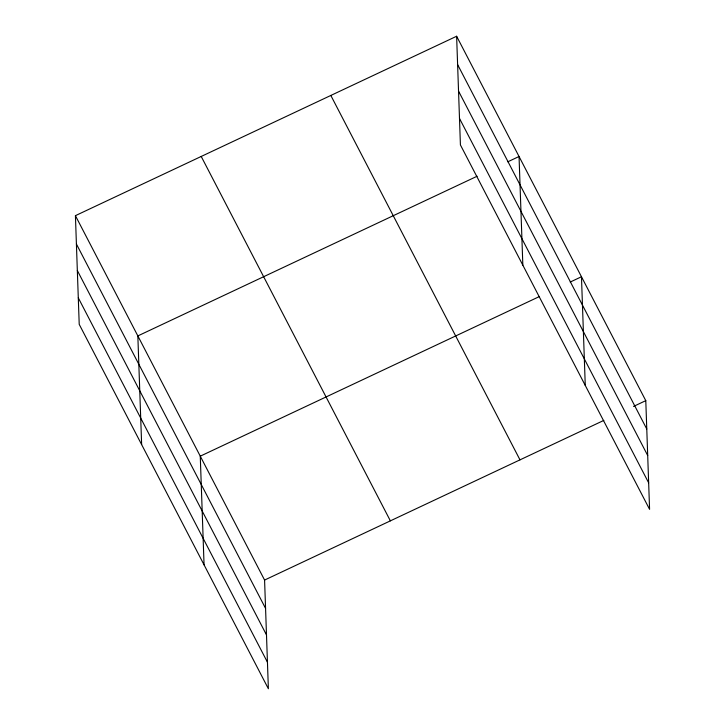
<?xml version="1.0" encoding="UTF-8"?>
<svg xmlns="http://www.w3.org/2000/svg" width="725" height="725" viewBox="0 0 725 725"><rect width="100%" height="100%" fill="white"/><g stroke="black" fill="none" stroke-linecap="round" stroke-linejoin="round"><path stroke-width="1.09" d="M75.418 215.66L264.58 580.063L268.377 688.75L79.215 324.347L75.418 215.66L456.623 36.25L645.785 400.653L649.582 509.34L460.42 144.937L456.623 36.25M477.113 176.238L137.841 335.92L141.638 444.597M507.799 161.802L519.046 156.5L522.843 265.187M539.536 296.489L200.263 456.17L204.06 564.857M570.222 282.052L581.468 276.76L585.265 385.437M264.58 580.063L603.853 420.391M633.514 406.426L645.785 400.653M457.611 64.607L646.772 429.01M458.535 91.114L647.706 455.517M459.487 118.429L648.658 482.832M330.827 95.455L519.988 459.858M201.215 156.455L390.376 520.858M76.406 244.017L265.577 608.42M77.33 270.525L266.501 634.928M78.291 297.839L267.452 662.242"/></g></svg>
